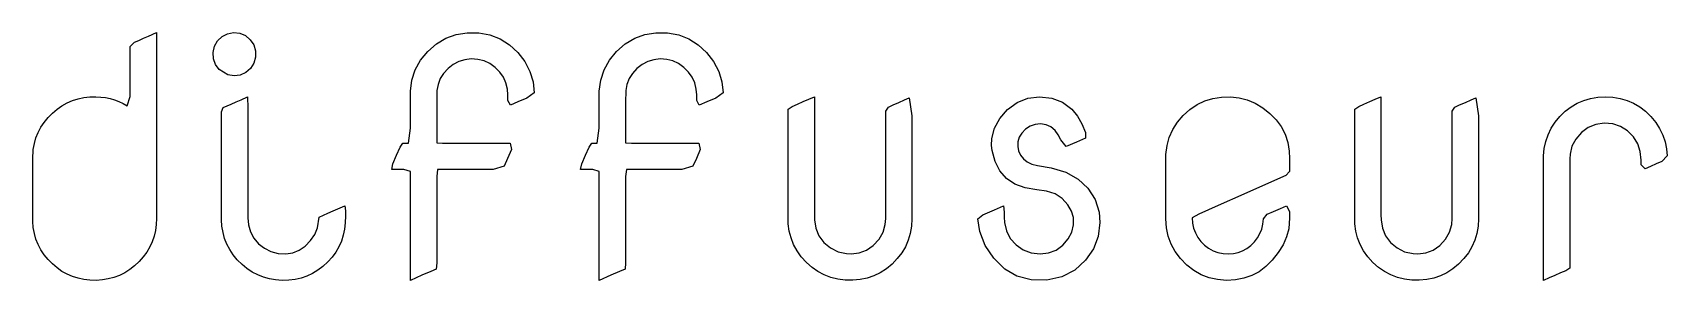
# Model space of a CAD drawing. Header units: metres. Extents: x 0 to 178, y 0 to 186.
# Drawn here: x 67.99 to 77.11, y 70.38 to 71.76 of the extents above; entities that cross this region are included whole.
import ezdxf

# ---------------------------------------------------------------- set-up
doc = ezdxf.new("R2010")
doc.units = ezdxf.units.M

msp = doc.modelspace()

# ---------------------------------------------------------------- linework, layer by layer
at = {"layer": 'COMPONENT1'}
for p, q in [((68.5606, 71.7113), (68.5842, 71.7216)), ((68.5842, 71.7216), (68.6109, 71.7333)), ((68.6109, 71.7333), (68.6374, 71.7449)), ((68.6374, 71.7449), (68.6829, 71.7648)), ((68.6829, 71.7648), (68.6829, 71.7211)), ((68.6829, 71.7211), (68.6829, 71.6057)), ((69.0227, 71.7185), (69.0483, 71.7431)), ((69.0483, 71.7431), (69.0783, 71.7587)), ((69.0783, 71.7587), (69.1123, 71.7647)), ((69.1123, 71.7647), (69.1473, 71.7611)), ((69.1473, 71.7611), (69.1783, 71.7479)), ((69.1783, 71.7479), (69.2052, 71.7253)), ((69.2052, 71.7253), (69.2246, 71.6965)), ((70.2432, 71.702), (70.2958, 71.7333)), ((70.2958, 71.7333), (70.3529, 71.7538)), ((70.3529, 71.7538), (70.4144, 71.7638)), ((70.4144, 71.7638), (70.4796, 71.7631)), ((70.4796, 71.7631), (70.5413, 71.7518)), ((70.5413, 71.7518), (70.5981, 71.7298)), ((70.5981, 71.7298), (70.65, 71.6972)), ((71.2961, 71.702), (71.3487, 71.7333)), ((71.3487, 71.7333), (71.4058, 71.7538)), ((71.4058, 71.7538), (71.4673, 71.7638)), ((71.4673, 71.7638), (71.5325, 71.7631)), ((71.5325, 71.7631), (71.5942, 71.7518)), ((71.5942, 71.7518), (71.651, 71.7298)), ((71.651, 71.7298), (71.7028, 71.6972)), ((68.5363, 71.6882), (68.5606, 71.7113)), ((68.5363, 71.6506), (68.5363, 71.6882)), ((68.5363, 71.5958), (68.5363, 71.6506)), ((68.9982, 71.6548), (69.0058, 71.6887)), ((69.0002, 71.6188), (68.9982, 71.6548)), ((69.0058, 71.6887), (69.0227, 71.7185)), ((69.2246, 71.6965), (69.2345, 71.6637)), ((69.2345, 71.6637), (69.2349, 71.6275)), ((70.155, 71.6112), (70.1951, 71.6601)), ((70.1951, 71.6601), (70.2432, 71.702)), ((70.65, 71.6972), (70.697, 71.6537)), ((70.697, 71.6537), (70.736, 71.603)), ((71.2078, 71.6112), (71.2479, 71.6601)), ((71.2479, 71.6601), (71.2961, 71.702)), ((71.7028, 71.6972), (71.7498, 71.6537)), ((71.7498, 71.6537), (71.7888, 71.603)), ((68.5363, 71.5318), (68.5363, 71.5958)), ((68.6829, 71.6057), (68.6829, 71.4422)), ((69.0117, 71.5865), (69.0002, 71.6188)), ((69.0326, 71.5584), (69.0117, 71.5865)), ((69.081, 71.5285), (69.0326, 71.5584)), ((69.1807, 71.5416), (69.1501, 71.5277)), ((69.2072, 71.565), (69.1807, 71.5416)), ((69.2258, 71.5942), (69.2072, 71.565)), ((69.2349, 71.6275), (69.2258, 71.5942)), ((70.1068, 71.5), (70.1256, 71.5578)), ((70.1256, 71.5578), (70.155, 71.6112)), ((70.3084, 71.5645), (70.2836, 71.5373)), ((70.3371, 71.5871), (70.3084, 71.5645)), ((70.3682, 71.6035), (70.3371, 71.5871)), ((70.4017, 71.6137), (70.3682, 71.6035)), ((70.4376, 71.6176), (70.4017, 71.6137)), ((70.4743, 71.6153), (70.4376, 71.6176)), ((70.5086, 71.6068), (70.4743, 71.6153)), ((70.5406, 71.592), (70.5086, 71.6068)), ((70.5702, 71.571), (70.5406, 71.592)), ((70.5964, 71.5449), (70.5702, 71.571)), ((70.6166, 71.5161), (70.5964, 71.5449)), ((70.736, 71.603), (70.7643, 71.5487)), ((70.7643, 71.5487), (70.7819, 71.4907)), ((71.1596, 71.5), (71.1784, 71.5578)), ((71.1784, 71.5578), (71.2078, 71.6112)), ((71.3613, 71.5645), (71.3365, 71.5373)), ((71.39, 71.5871), (71.3613, 71.5645)), ((71.4211, 71.6035), (71.39, 71.5871)), ((71.4546, 71.6137), (71.4211, 71.6035)), ((71.4906, 71.6176), (71.4546, 71.6137)), ((71.5272, 71.6153), (71.4906, 71.6176)), ((71.5615, 71.6068), (71.5272, 71.6153)), ((71.5934, 71.592), (71.5615, 71.6068)), ((71.6231, 71.571), (71.5934, 71.592)), ((71.6492, 71.5449), (71.6231, 71.571)), ((71.6694, 71.5161), (71.6492, 71.5449)), ((71.7888, 71.603), (71.8171, 71.5487)), ((71.8171, 71.5487), (71.8347, 71.4907)), ((68.5363, 71.4666), (68.5363, 71.5318)), ((68.5363, 71.4085), (68.5363, 71.4666)), ((69.1153, 71.5233), (69.081, 71.5285)), ((69.1501, 71.5277), (69.1153, 71.5233)), ((70.0987, 71.4376), (70.1068, 71.5)), ((70.2522, 71.4757), (70.2457, 71.4412)), ((70.2649, 71.5078), (70.2522, 71.4757)), ((70.2836, 71.5373), (70.2649, 71.5078)), ((70.6309, 71.4842), (70.6166, 71.5161)), ((70.6395, 71.4492), (70.6309, 71.4842)), ((70.6421, 71.4176), (70.6395, 71.4492)), ((70.7819, 71.4907), (70.7886, 71.4289)), ((71.1515, 71.4376), (71.1596, 71.5)), ((71.3052, 71.4757), (71.2987, 71.4412)), ((71.3178, 71.5078), (71.3052, 71.4757)), ((71.3365, 71.5373), (71.3178, 71.5078)), ((71.6838, 71.4842), (71.6694, 71.5161)), ((71.6923, 71.4492), (71.6838, 71.4842)), ((71.695, 71.4176), (71.6923, 71.4492)), ((71.8347, 71.4907), (71.8415, 71.4289)), ((68.1284, 71.3373), (68.1557, 71.3565)), ((68.1557, 71.3565), (68.1843, 71.3725)), ((68.1843, 71.3725), (68.2142, 71.3855)), ((68.2142, 71.3855), (68.2453, 71.3954)), ((68.2453, 71.3954), (68.2778, 71.4023)), ((68.2778, 71.4023), (68.3115, 71.406)), ((68.3115, 71.406), (68.3444, 71.4068)), ((68.3444, 71.4068), (68.3717, 71.4053)), ((68.3717, 71.4053), (68.3981, 71.4019)), ((68.3981, 71.4019), (68.4238, 71.3967)), ((68.4238, 71.3967), (68.4486, 71.3895)), ((68.4486, 71.3895), (68.4727, 71.3805)), ((68.4727, 71.3805), (68.496, 71.3696)), ((68.496, 71.3696), (68.5185, 71.3567)), ((68.5185, 71.3567), (68.5363, 71.4085)), ((68.6829, 71.4422), (68.6829, 71.254)), ((69.0544, 71.3466), (69.0992, 71.3662)), ((69.0992, 71.3662), (69.1275, 71.3786)), ((69.1275, 71.3786), (69.1546, 71.3905)), ((69.1546, 71.3905), (69.1899, 71.4059)), ((69.1899, 71.4059), (69.1919, 71.3427)), ((70.0983, 71.3996), (70.0987, 71.4376)), ((70.0983, 71.3243), (70.0983, 71.3996)), ((70.2457, 71.4412), (70.2447, 71.3755)), ((70.2447, 71.3755), (70.2447, 71.2906)), ((70.6421, 71.3855), (70.6421, 71.4176)), ((70.656, 71.3591), (70.6421, 71.3855)), ((70.698, 71.3775), (70.656, 71.3591)), ((70.7474, 71.3991), (70.698, 71.3775)), ((70.7886, 71.4289), (70.7474, 71.3991)), ((71.1512, 71.3996), (71.1515, 71.4376)), ((71.1512, 71.3243), (71.1512, 71.3996)), ((71.2987, 71.4412), (71.2977, 71.3755)), ((71.2977, 71.3755), (71.2977, 71.2906)), ((71.695, 71.3855), (71.695, 71.4176)), ((71.7088, 71.3591), (71.695, 71.3855)), ((71.7508, 71.3775), (71.7088, 71.3591)), ((71.8003, 71.3991), (71.7508, 71.3775)), ((71.8415, 71.4289), (71.8003, 71.3991)), ((72.227, 71.3528), (72.2557, 71.3653)), ((72.2557, 71.3653), (72.2883, 71.3796)), ((72.2883, 71.3796), (72.3189, 71.393)), ((72.3189, 71.393), (72.3506, 71.4068)), ((72.3506, 71.4068), (72.3506, 71.3656)), ((72.3506, 71.3656), (72.3506, 71.2603)), ((72.7632, 71.3494), (72.7892, 71.3608)), ((72.7892, 71.3608), (72.8212, 71.3748)), ((72.8212, 71.3748), (72.8531, 71.3888)), ((72.8531, 71.3888), (72.8791, 71.4002)), ((72.8791, 71.4002), (72.8944, 71.3004)), ((73.4275, 71.335), (73.4803, 71.3747)), ((73.4803, 71.3747), (73.5396, 71.3986)), ((73.5396, 71.3986), (73.6053, 71.4068)), ((73.6053, 71.4068), (73.6742, 71.3996)), ((73.6742, 71.3996), (73.7343, 71.3767)), ((73.7343, 71.3767), (73.7854, 71.3381)), ((74.4439, 71.3359), (74.4839, 71.3631)), ((74.4839, 71.3631), (74.5267, 71.3837)), ((74.5267, 71.3837), (74.5722, 71.3978)), ((74.5722, 71.3978), (74.6204, 71.4054)), ((74.6204, 71.4054), (74.6705, 71.4065)), ((74.6705, 71.4065), (74.7183, 71.4011)), ((74.7183, 71.4011), (74.7641, 71.3891)), ((74.7641, 71.3891), (74.808, 71.3707)), ((74.808, 71.3707), (74.8499, 71.3457)), ((75.3857, 71.3528), (75.4143, 71.3653)), ((75.4143, 71.3653), (75.4469, 71.3796)), ((75.4469, 71.3796), (75.4776, 71.393)), ((75.4776, 71.393), (75.5092, 71.4068)), ((75.5092, 71.4068), (75.5092, 71.3656)), ((75.5092, 71.3656), (75.5092, 71.2603)), ((75.9218, 71.3494), (75.9478, 71.3608)), ((75.9478, 71.3608), (75.9798, 71.3748)), ((75.9798, 71.3748), (76.0118, 71.3888)), ((76.0118, 71.3888), (76.0378, 71.4002)), ((76.0378, 71.4002), (76.053, 71.3004)), ((76.5692, 71.3503), (76.6036, 71.3707)), ((76.6036, 71.3707), (76.6398, 71.3865)), ((76.6398, 71.3865), (76.6779, 71.3978)), ((76.6779, 71.3978), (76.7179, 71.4046)), ((76.7179, 71.4046), (76.7598, 71.4068)), ((76.7598, 71.4068), (76.8024, 71.4046)), ((76.8024, 71.4046), (76.843, 71.3978)), ((76.843, 71.3978), (76.8814, 71.3865)), ((76.8814, 71.3865), (76.9177, 71.3707)), ((76.9177, 71.3707), (76.9519, 71.3503)), ((68.0566, 71.2637), (68.0781, 71.2901)), ((68.0781, 71.2901), (68.1024, 71.3151)), ((68.1024, 71.3151), (68.1284, 71.3373)), ((69.0455, 71.322), (69.0544, 71.3466)), ((69.0455, 71.2532), (69.0455, 71.322)), ((69.1919, 71.3427), (69.1919, 71.2429)), ((70.0983, 71.2317), (70.0983, 71.3243)), ((70.2447, 71.2906), (70.2447, 71.2022)), ((71.1512, 71.2317), (71.1512, 71.3243)), ((71.2977, 71.2906), (71.2977, 71.2022)), ((72.2041, 71.3383), (72.227, 71.3528)), ((72.2041, 71.2786), (72.2041, 71.3383)), ((72.2041, 71.1689), (72.2041, 71.2786)), ((72.748, 71.3256), (72.7632, 71.3494)), ((72.748, 71.2468), (72.748, 71.3256)), ((72.8944, 71.3004), (72.8944, 71.1671)), ((73.3553, 71.2313), (73.3845, 71.2852)), ((73.3845, 71.2852), (73.4275, 71.335)), ((73.7854, 71.3381), (73.8179, 71.2984)), ((73.8179, 71.2984), (73.8424, 71.2558)), ((74.3485, 71.2235), (74.3743, 71.2642)), ((74.3743, 71.2642), (74.4066, 71.3022)), ((74.4066, 71.3022), (74.4439, 71.3359)), ((74.8499, 71.3457), (74.8899, 71.3141)), ((74.8899, 71.3141), (74.925, 71.2786)), ((74.925, 71.2786), (74.9532, 71.2399)), ((75.3628, 71.3383), (75.3857, 71.3528)), ((75.3628, 71.2786), (75.3628, 71.3383)), ((75.3628, 71.1689), (75.3628, 71.2786)), ((75.9066, 71.3256), (75.9218, 71.3494)), ((75.9066, 71.2468), (75.9066, 71.3256)), ((76.053, 71.3004), (76.053, 71.1671)), ((76.4581, 71.2305), (76.48, 71.2642)), ((76.48, 71.2642), (76.5064, 71.2961)), ((76.5064, 71.2961), (76.5368, 71.3254)), ((76.5368, 71.3254), (76.5692, 71.3503)), ((76.9519, 71.3503), (76.984, 71.3254)), ((76.984, 71.3254), (77.0141, 71.2957)), ((77.0141, 71.2957), (77.0408, 71.2631)), ((68.0018, 71.1454), (68.0109, 71.1769)), ((68.0109, 71.1769), (68.0231, 71.2071)), ((68.0231, 71.2071), (68.0383, 71.2361)), ((68.0383, 71.2361), (68.0566, 71.2637)), ((68.6829, 71.254), (68.6829, 71.0648)), ((69.0455, 71.1518), (69.0455, 71.2532)), ((69.1919, 71.2429), (69.1919, 71.1184)), ((70.0868, 71.1471), (70.0983, 71.2317)), ((70.2447, 71.2022), (70.2447, 71.1499)), ((71.1397, 71.1471), (71.1512, 71.2317)), ((71.2977, 71.2022), (71.2977, 71.1499)), ((72.3506, 71.2603), (72.3506, 71.1184)), ((72.748, 71.1265), (72.748, 71.2468)), ((73.3381, 71.1345), (73.3399, 71.1733)), ((73.3399, 71.1733), (73.3553, 71.2313)), ((73.4927, 71.1804), (73.4853, 71.1552)), ((73.5068, 71.2039), (73.4927, 71.1804)), ((73.528, 71.2259), (73.5068, 71.2039)), ((73.5534, 71.2427), (73.528, 71.2259)), ((73.5813, 71.2524), (73.5534, 71.2427)), ((73.6119, 71.2548), (73.5813, 71.2524)), ((73.6424, 71.2501), (73.6119, 71.2548)), ((73.6692, 71.2381), (73.6424, 71.2501)), ((73.6923, 71.2188), (73.6692, 71.2381)), ((73.7099, 71.1946), (73.6923, 71.2188)), ((73.7243, 71.1656), (73.7099, 71.1946)), ((73.8621, 71.1758), (73.8109, 71.1531)), ((73.8424, 71.2558), (73.8628, 71.2063)), ((73.8628, 71.2063), (73.8621, 71.1758)), ((74.3166, 71.134), (74.3293, 71.1801)), ((74.3293, 71.1801), (74.3485, 71.2235)), ((74.9532, 71.2399), (74.9748, 71.1978)), ((74.9748, 71.1978), (74.9898, 71.1522)), ((75.5092, 71.2603), (75.5092, 71.1184)), ((75.9066, 71.1265), (75.9066, 71.2468)), ((76.4279, 71.1574), (76.4408, 71.1949)), ((76.4408, 71.1949), (76.4581, 71.2305)), ((76.6265, 71.2065), (76.595, 71.1707)), ((76.6647, 71.2342), (76.6265, 71.2065)), ((76.7073, 71.2516), (76.6647, 71.2342)), ((76.7543, 71.2585), (76.7073, 71.2516)), ((76.801, 71.2551), (76.7543, 71.2585)), ((76.8438, 71.2412), (76.801, 71.2551)), ((76.8828, 71.2169), (76.8438, 71.2412)), ((76.9166, 71.1834), (76.8828, 71.2169)), ((76.9408, 71.1447), (76.9166, 71.1834)), ((77.0408, 71.2631), (77.0629, 71.2289)), ((77.0629, 71.2289), (77.0805, 71.1931)), ((77.0805, 71.1931), (77.0934, 71.1558)), ((67.9925, 71.0583), (67.9958, 71.1126)), ((67.9958, 71.1126), (68.0018, 71.1454)), ((69.0455, 71.0342), (69.0455, 71.1518)), ((69.1919, 71.1184), (69.1919, 70.987)), ((70.0216, 71.0803), (70.0415, 71.1258)), ((70.0415, 71.1258), (70.0567, 71.1471)), ((70.0567, 71.1471), (70.0868, 71.1471)), ((70.2447, 71.1499), (70.278, 71.1471)), ((70.278, 71.1471), (70.3969, 71.1471)), ((70.3969, 71.1471), (70.5432, 71.1471)), ((70.5432, 71.1471), (70.6539, 71.1471)), ((70.6615, 71.1116), (70.6401, 71.0627)), ((70.6539, 71.1471), (70.6615, 71.1116)), ((71.0745, 71.0803), (71.0943, 71.1258)), ((71.0943, 71.1258), (71.1095, 71.1471)), ((71.1095, 71.1471), (71.1397, 71.1471)), ((71.2977, 71.1499), (71.331, 71.1471)), ((71.331, 71.1471), (71.4498, 71.1471)), ((71.4498, 71.1471), (71.5961, 71.1471)), ((71.5961, 71.1471), (71.7067, 71.1471)), ((71.7143, 71.1116), (71.6929, 71.0627)), ((71.7067, 71.1471), (71.7143, 71.1116)), ((72.2041, 71.0342), (72.2041, 71.1689)), ((72.3506, 71.1184), (72.3506, 70.9673)), ((72.748, 70.9897), (72.748, 71.1265)), ((72.8944, 71.1671), (72.8944, 71.0154)), ((73.3419, 71.1067), (73.3381, 71.1345)), ((73.3584, 71.0446), (73.3419, 71.1067)), ((73.4853, 71.1552), (73.4841, 71.1296)), ((73.4841, 71.1296), (73.4883, 71.1039)), ((73.4883, 71.1039), (73.4988, 71.0806)), ((73.755, 71.1285), (73.7243, 71.1656)), ((73.8109, 71.1531), (73.755, 71.1285)), ((74.3098, 71.0532), (74.3104, 71.0852)), ((74.3104, 71.0852), (74.3166, 71.134)), ((74.9898, 71.1522), (74.9982, 71.1032)), ((74.9982, 71.1032), (75.0002, 71.0623)), ((75.3628, 71.0342), (75.3628, 71.1689)), ((75.5092, 71.1184), (75.5092, 70.9673)), ((75.9066, 70.9897), (75.9066, 71.1265)), ((76.053, 71.1671), (76.053, 71.0154)), ((76.4159, 71.0768), (76.4196, 71.1181)), ((76.4196, 71.1181), (76.4279, 71.1574)), ((76.5634, 71.0863), (76.562, 71.0609)), ((76.5739, 71.1306), (76.5634, 71.0863)), ((76.595, 71.1707), (76.5739, 71.1306)), ((76.9551, 71.1007), (76.9408, 71.1447)), ((76.9594, 71.0531), (76.9551, 71.1007)), ((77.0934, 71.1558), (77.1018, 71.1169)), ((77.1018, 71.1169), (77.1056, 71.0765)), ((67.9925, 71.0305), (67.9925, 71.0583)), ((67.9925, 70.9836), (67.9925, 71.0305)), ((68.6829, 71.0648), (68.6829, 70.898)), ((69.0455, 70.9166), (69.0455, 71.0342)), ((69.9944, 71.0003), (70.0006, 71.032)), ((70.0244, 71.0003), (69.9944, 71.0003)), ((70.0006, 71.032), (70.0216, 71.0803)), ((70.0622, 71.0003), (70.0244, 71.0003)), ((70.0983, 70.9891), (70.0622, 71.0003)), ((70.2499, 71.0003), (70.2447, 70.9623)), ((70.3243, 71.0003), (70.2499, 71.0003)), ((70.4453, 71.0003), (70.3243, 71.0003)), ((70.5594, 71.0003), (70.4453, 71.0003)), ((70.6208, 71.0185), (70.5594, 71.0003)), ((70.6401, 71.0627), (70.6208, 71.0185)), ((71.0472, 71.0003), (71.0534, 71.032)), ((71.0772, 71.0003), (71.0472, 71.0003)), ((71.0534, 71.032), (71.0745, 71.0803)), ((71.1151, 71.0003), (71.0772, 71.0003)), ((71.1512, 70.9891), (71.1151, 71.0003)), ((71.3029, 71.0003), (71.2977, 70.9623)), ((71.3772, 71.0003), (71.3029, 71.0003)), ((71.4982, 71.0003), (71.3772, 71.0003)), ((71.6123, 71.0003), (71.4982, 71.0003)), ((71.6736, 71.0185), (71.6123, 71.0003)), ((71.6929, 71.0627), (71.6736, 71.0185)), ((72.2041, 70.8996), (72.2041, 71.0342)), ((72.8944, 71.0154), (72.8944, 70.8729)), ((73.385, 70.9926), (73.3584, 71.0446)), ((73.4217, 70.9506), (73.385, 70.9926)), ((73.4988, 71.0806), (73.5156, 71.0595)), ((73.5156, 71.0595), (73.5367, 71.0426)), ((73.5367, 71.0426), (73.5631, 71.0305)), ((73.5631, 71.0305), (73.5947, 71.023)), ((73.5947, 71.023), (73.6714, 71.0105)), ((73.6714, 71.0105), (73.7529, 70.9848)), ((74.3098, 70.9982), (74.3098, 71.0532)), ((74.3098, 70.9144), (74.3098, 70.9982)), ((75.0002, 71.0623), (75.0002, 71.0323)), ((75.0002, 71.0323), (75.0002, 70.989)), ((75.3628, 70.8996), (75.3628, 71.0342)), ((76.053, 71.0154), (76.053, 70.8729)), ((76.4156, 71.0436), (76.4159, 71.0768)), ((76.4156, 70.9562), (76.4156, 71.0436)), ((76.562, 71.0609), (76.562, 70.996)), ((76.562, 70.996), (76.562, 70.8868)), ((76.9594, 71.0274), (76.9594, 71.0531)), ((76.9823, 71.0048), (76.9594, 71.0274)), ((77.011, 71.0174), (76.9823, 71.0048)), ((77.0436, 71.0316), (77.011, 71.0174)), ((77.0742, 71.045), (77.0436, 71.0316)), ((77.1056, 71.0765), (77.0742, 71.045)), ((67.9925, 70.9253), (67.9925, 70.9836)), ((67.9925, 70.8631), (67.9925, 70.9253)), ((69.0455, 70.8153), (69.0455, 70.9166)), ((69.1919, 70.987), (69.1919, 70.8665)), ((70.0983, 70.8588), (70.0983, 70.9891)), ((70.2447, 70.9623), (70.2447, 70.813)), ((71.1512, 70.8588), (71.1512, 70.9891)), ((71.2977, 70.9623), (71.2977, 70.813)), ((72.3506, 70.9673), (72.3506, 70.8345)), ((72.748, 70.8612), (72.748, 70.9897)), ((73.4687, 70.9185), (73.4217, 70.9506)), ((73.5248, 70.8974), (73.4687, 70.9185)), ((73.7529, 70.9848), (73.8202, 70.9474)), ((73.8202, 70.9474), (73.8752, 70.8958)), ((74.3098, 70.8253), (74.3098, 70.9144)), ((74.8827, 70.9244), (74.7446, 70.863)), ((74.9786, 70.9669), (74.8827, 70.9244)), ((75.0002, 70.989), (74.9786, 70.9669)), ((75.5092, 70.9673), (75.5092, 70.8345)), ((75.9066, 70.8612), (75.9066, 70.9897)), ((76.4156, 70.8229), (76.4156, 70.9562)), ((67.9925, 70.8048), (67.9925, 70.8631)), ((68.6829, 70.898), (68.6829, 70.7773)), ((69.0455, 70.7465), (69.0455, 70.8153)), ((69.1919, 70.8665), (69.1919, 70.775)), ((70.0983, 70.6539), (70.0983, 70.8588)), ((70.2447, 70.813), (70.2447, 70.6251)), ((71.1512, 70.6539), (71.1512, 70.8588)), ((71.2977, 70.813), (71.2977, 70.6251)), ((72.2041, 70.7899), (72.2041, 70.8996)), ((72.3506, 70.8345), (72.3506, 70.7475)), ((72.748, 70.7658), (72.748, 70.8612)), ((72.8944, 70.8729), (72.8944, 70.7671)), ((73.5899, 70.8874), (73.5248, 70.8974)), ((73.6454, 70.8804), (73.5899, 70.8874)), ((73.6924, 70.8639), (73.6454, 70.8804)), ((73.7319, 70.8378), (73.6924, 70.8639)), ((73.7631, 70.804), (73.7319, 70.8378)), ((73.8752, 70.8958), (73.9155, 70.8327)), ((73.9155, 70.8327), (73.9378, 70.7621)), ((74.3098, 70.7546), (74.3098, 70.8253)), ((74.7446, 70.863), (74.6022, 70.7998)), ((75.3628, 70.7899), (75.3628, 70.8996)), ((75.5092, 70.8345), (75.5092, 70.7475)), ((75.9066, 70.7658), (75.9066, 70.8612)), ((76.053, 70.8729), (76.053, 70.7671)), ((76.4156, 70.6712), (76.4156, 70.8229)), ((76.562, 70.8868), (76.562, 70.7528)), ((67.9925, 70.7579), (67.9925, 70.8048)), ((67.9928, 70.7098), (67.9925, 70.7579)), ((68.6829, 70.7261), (68.6816, 70.6942)), ((68.6829, 70.7773), (68.6829, 70.7261)), ((69.0456, 70.72), (69.0455, 70.7465)), ((69.0478, 70.6839), (69.0456, 70.72)), ((69.1919, 70.775), (69.1919, 70.7303)), ((69.1919, 70.7303), (69.1957, 70.6908)), ((69.5805, 70.675), (69.5893, 70.735)), ((69.5893, 70.735), (69.6139, 70.7458)), ((69.6139, 70.7458), (69.6388, 70.7567)), ((69.6388, 70.7567), (69.6669, 70.769)), ((69.6669, 70.769), (69.6945, 70.7811)), ((69.6945, 70.7811), (69.7324, 70.7977)), ((69.7324, 70.7977), (69.7357, 70.7701)), ((69.7357, 70.7425), (69.7351, 70.7032)), ((69.7357, 70.7701), (69.7357, 70.7425)), ((72.2041, 70.7302), (72.2041, 70.7899)), ((72.2052, 70.6976), (72.2041, 70.7302)), ((72.3506, 70.7475), (72.3509, 70.72)), ((72.3509, 70.72), (72.3586, 70.6725)), ((72.7456, 70.6944), (72.748, 70.7261)), ((72.748, 70.7261), (72.748, 70.7658)), ((72.8944, 70.7257), (72.8921, 70.6839)), ((72.8944, 70.7671), (72.8944, 70.7257)), ((73.2625, 70.7258), (73.2896, 70.7473)), ((73.273, 70.6541), (73.2625, 70.7258)), ((73.2896, 70.7473), (73.3544, 70.7756)), ((73.3544, 70.7756), (73.4039, 70.7973)), ((73.4039, 70.7973), (73.4085, 70.7617)), ((73.4085, 70.7617), (73.4088, 70.7339)), ((73.4088, 70.7339), (73.4103, 70.7052)), ((73.784, 70.7685), (73.7631, 70.804)), ((73.7948, 70.7318), (73.784, 70.7685)), ((73.7953, 70.692), (73.7948, 70.7318)), ((73.9378, 70.7621), (73.9427, 70.7047)), ((74.3098, 70.7257), (74.3098, 70.7546)), ((74.3131, 70.6757), (74.3098, 70.7257)), ((74.4937, 70.7516), (74.4564, 70.7316)), ((74.4564, 70.7316), (74.4587, 70.7013)), ((74.6022, 70.7998), (74.4937, 70.7516)), ((74.8507, 70.6956), (74.8535, 70.7251)), ((74.8535, 70.7251), (74.8749, 70.7507)), ((74.8749, 70.7507), (74.9095, 70.766)), ((74.9095, 70.766), (74.9486, 70.7834)), ((74.9486, 70.7834), (74.982, 70.7983)), ((74.982, 70.7983), (75.0002, 70.766)), ((75.0002, 70.73), (74.9949, 70.6699)), ((75.0002, 70.766), (75.0002, 70.73)), ((75.3628, 70.7302), (75.3628, 70.7899)), ((75.3638, 70.6976), (75.3628, 70.7302)), ((75.5092, 70.7475), (75.5095, 70.72)), ((75.5095, 70.72), (75.5172, 70.6725)), ((75.9043, 70.6944), (75.9066, 70.7261)), ((75.9066, 70.7261), (75.9066, 70.7658)), ((76.053, 70.7257), (76.0507, 70.6839)), ((76.053, 70.7671), (76.053, 70.7257)), ((76.562, 70.7528), (76.562, 70.6187)), ((67.9958, 70.6758), (67.9928, 70.7098)), ((68.0018, 70.643), (67.9958, 70.6758)), ((68.0109, 70.6115), (68.0018, 70.643)), ((68.6698, 70.6285), (68.6592, 70.5976)), ((68.6772, 70.6607), (68.6698, 70.6285)), ((68.6816, 70.6942), (68.6772, 70.6607)), ((69.0535, 70.6491), (69.0478, 70.6839)), ((69.0626, 70.6158), (69.0535, 70.6491)), ((69.1957, 70.6908), (69.2069, 70.6521)), ((69.2069, 70.6521), (69.2256, 70.6173)), ((69.5415, 70.6035), (69.5649, 70.638)), ((69.5649, 70.638), (69.5805, 70.675)), ((69.7241, 70.6335), (69.7135, 70.6008)), ((69.7313, 70.6677), (69.7241, 70.6335)), ((69.7351, 70.7032), (69.7313, 70.6677)), ((70.0983, 70.4647), (70.0983, 70.6539)), ((71.1512, 70.4647), (71.1512, 70.6539)), ((72.2105, 70.657), (72.2052, 70.6976)), ((72.2204, 70.6183), (72.2105, 70.657)), ((72.3586, 70.6725), (72.3762, 70.6302)), ((72.3762, 70.6302), (72.4036, 70.5932)), ((72.711, 70.6115), (72.7335, 70.6508)), ((72.7335, 70.6508), (72.7456, 70.6944)), ((72.8853, 70.6439), (72.874, 70.6058)), ((72.8921, 70.6839), (72.8853, 70.6439)), ((73.3026, 70.5768), (73.273, 70.6541)), ((73.4103, 70.7052), (73.4211, 70.6578)), ((73.4211, 70.6578), (73.4426, 70.616)), ((73.7656, 70.6128), (73.7855, 70.6512)), ((73.7855, 70.6512), (73.7953, 70.692)), ((73.9427, 70.7047), (73.9326, 70.6261)), ((74.3229, 70.6284), (74.3131, 70.6757)), ((74.3392, 70.5838), (74.3229, 70.6284)), ((74.4587, 70.7013), (74.4647, 70.6728)), ((74.4647, 70.6728), (74.4744, 70.6462)), ((74.4744, 70.6462), (74.4879, 70.6215)), ((74.8209, 70.6186), (74.8344, 70.6423)), ((74.8344, 70.6423), (74.8443, 70.668)), ((74.8443, 70.668), (74.8507, 70.6956)), ((74.9949, 70.6699), (74.9826, 70.625)), ((75.3691, 70.657), (75.3638, 70.6976)), ((75.379, 70.6183), (75.3691, 70.657)), ((75.5172, 70.6725), (75.5347, 70.6302)), ((75.5347, 70.6302), (75.5622, 70.5932)), ((75.8696, 70.6115), (75.8921, 70.6508)), ((75.8921, 70.6508), (75.9043, 70.6944)), ((76.0439, 70.6439), (76.0326, 70.6058)), ((76.0507, 70.6839), (76.0439, 70.6439)), ((76.4156, 70.5287), (76.4156, 70.6712)), ((68.0231, 70.5813), (68.0109, 70.6115)), ((68.0383, 70.5523), (68.0231, 70.5813)), ((68.0566, 70.5247), (68.0383, 70.5523)), ((68.6287, 70.5396), (68.6088, 70.5125)), ((68.6455, 70.568), (68.6287, 70.5396)), ((68.6592, 70.5976), (68.6455, 70.568)), ((69.0751, 70.5838), (69.0626, 70.6158)), ((69.0911, 70.5533), (69.0751, 70.5838)), ((69.1105, 70.5242), (69.0911, 70.5533)), ((69.2256, 70.6173), (69.2517, 70.5864)), ((69.2517, 70.5864), (69.2843, 70.5606)), ((69.2843, 70.5606), (69.3208, 70.5425)), ((69.3208, 70.5425), (69.3614, 70.5323)), ((69.4047, 70.5299), (69.4429, 70.5357)), ((69.4429, 70.5357), (69.4785, 70.5501)), ((69.4785, 70.5501), (69.5115, 70.5727)), ((69.5115, 70.5727), (69.5415, 70.6035)), ((69.6821, 70.5397), (69.6613, 70.5112)), ((69.6995, 70.5695), (69.6821, 70.5397)), ((69.7135, 70.6008), (69.6995, 70.5695)), ((70.2447, 70.6251), (70.2447, 70.4793)), ((71.2977, 70.6251), (71.2977, 70.4793)), ((72.2348, 70.5814), (72.2204, 70.6183)), ((72.2539, 70.5464), (72.2348, 70.5814)), ((72.2775, 70.5133), (72.2539, 70.5464)), ((72.4036, 70.5932), (72.4403, 70.5623)), ((72.4403, 70.5623), (72.4825, 70.5414)), ((72.4825, 70.5414), (72.53, 70.531)), ((72.6001, 70.5349), (72.641, 70.5505)), ((72.641, 70.5505), (72.6785, 70.5766)), ((72.6785, 70.5766), (72.711, 70.6115)), ((72.8378, 70.5352), (72.8129, 70.5027)), ((72.8581, 70.5695), (72.8378, 70.5352)), ((72.874, 70.6058), (72.8581, 70.5695)), ((73.3508, 70.5048), (73.3026, 70.5768)), ((73.4426, 70.616), (73.4749, 70.5798)), ((73.4749, 70.5798), (73.5147, 70.552)), ((73.5147, 70.552), (73.5592, 70.5353)), ((73.5592, 70.5353), (73.6085, 70.5297)), ((73.6563, 70.5351), (73.6987, 70.551)), ((73.6987, 70.551), (73.7355, 70.5774)), ((73.7355, 70.5774), (73.7656, 70.6128)), ((73.9059, 70.5576), (73.8624, 70.4939)), ((73.9326, 70.6261), (73.9059, 70.5576)), ((74.362, 70.5419), (74.3392, 70.5838)), ((74.3914, 70.5027), (74.362, 70.5419)), ((74.4879, 70.6215), (74.5051, 70.5986)), ((74.5051, 70.5986), (74.5258, 70.5778)), ((74.5258, 70.5778), (74.5486, 70.5605)), ((74.5486, 70.5605), (74.5734, 70.5471)), ((74.5734, 70.5471), (74.6002, 70.5374)), ((74.6002, 70.5374), (74.6289, 70.5316)), ((74.6867, 70.5316), (74.7126, 70.5372)), ((74.7126, 70.5372), (74.7372, 70.5466)), ((74.7372, 70.5466), (74.7608, 70.5597)), ((74.7608, 70.5597), (74.7831, 70.5766)), ((74.7831, 70.5766), (74.8038, 70.5967)), ((74.8038, 70.5967), (74.8209, 70.6186)), ((74.9367, 70.5373), (74.9031, 70.4946)), ((74.9632, 70.5808), (74.9367, 70.5373)), ((74.9826, 70.625), (74.9632, 70.5808)), ((75.3935, 70.5814), (75.379, 70.6183)), ((75.4125, 70.5464), (75.3935, 70.5814)), ((75.4362, 70.5133), (75.4125, 70.5464)), ((75.5622, 70.5932), (75.5989, 70.5623)), ((75.5989, 70.5623), (75.6411, 70.5414)), ((75.6411, 70.5414), (75.6885, 70.531)), ((75.7586, 70.5349), (75.7996, 70.5505)), ((75.7996, 70.5505), (75.8371, 70.5766)), ((75.8371, 70.5766), (75.8696, 70.6115)), ((75.9963, 70.5352), (75.9714, 70.5027)), ((76.0167, 70.5695), (75.9963, 70.5352)), ((76.0326, 70.6058), (76.0167, 70.5695)), ((76.562, 70.6187), (76.562, 70.5095)), ((68.0781, 70.4983), (68.0566, 70.5247)), ((68.1024, 70.4733), (68.0781, 70.4983)), ((68.1284, 70.4511), (68.1024, 70.4733)), ((68.1557, 70.4319), (68.1284, 70.4511)), ((68.5603, 70.4628), (68.5336, 70.442)), ((68.5858, 70.4867), (68.5603, 70.4628)), ((68.6088, 70.5125), (68.5858, 70.4867)), ((69.1334, 70.4965), (69.1105, 70.5242)), ((69.1595, 70.4704), (69.1334, 70.4965)), ((69.1872, 70.4475), (69.1595, 70.4704)), ((69.2164, 70.428), (69.1872, 70.4475)), ((69.3614, 70.5323), (69.4047, 70.5299)), ((69.6104, 70.4594), (69.5821, 70.4381)), ((69.6371, 70.4842), (69.6104, 70.4594)), ((69.6613, 70.5112), (69.6371, 70.4842)), ((70.0983, 70.3816), (70.0983, 70.4647)), ((70.2421, 70.4445), (70.2113, 70.431)), ((70.2447, 70.4793), (70.2421, 70.4445)), ((71.1512, 70.3816), (71.1512, 70.4647)), ((71.2951, 70.4445), (71.2642, 70.431)), ((71.2977, 70.4793), (71.2951, 70.4445)), ((72.3058, 70.4822), (72.2775, 70.5133)), ((72.3372, 70.4542), (72.3058, 70.4822)), ((72.3704, 70.4308), (72.3372, 70.4542)), ((72.53, 70.531), (72.5557, 70.5297)), ((72.5557, 70.5297), (72.6001, 70.5349)), ((72.7518, 70.4459), (72.7181, 70.424)), ((72.7836, 70.4723), (72.7518, 70.4459)), ((72.8129, 70.5027), (72.7836, 70.4723)), ((73.4114, 70.4449), (73.3508, 70.5048)), ((73.48, 70.4054), (73.4114, 70.4449)), ((73.6085, 70.5297), (73.6563, 70.5351)), ((73.8624, 70.4939), (73.8018, 70.4381)), ((74.427, 70.4667), (74.3914, 70.5027)), ((74.4658, 70.4366), (74.427, 70.4667)), ((74.6289, 70.5316), (74.6596, 70.5297)), ((74.6596, 70.5297), (74.6867, 70.5316)), ((74.8672, 70.4582), (74.8298, 70.4301)), ((74.9031, 70.4946), (74.8672, 70.4582)), ((75.4644, 70.4822), (75.4362, 70.5133)), ((75.4958, 70.4542), (75.4644, 70.4822)), ((75.5291, 70.4308), (75.4958, 70.4542)), ((75.6885, 70.531), (75.7142, 70.5297)), ((75.7142, 70.5297), (75.7586, 70.5349)), ((75.9103, 70.4459), (75.8766, 70.424)), ((75.9421, 70.4723), (75.9103, 70.4459)), ((75.9714, 70.5027), (75.9421, 70.4723)), ((76.4156, 70.4229), (76.4156, 70.5287)), ((76.562, 70.4501), (76.5391, 70.4356)), ((76.562, 70.5095), (76.562, 70.4501)), ((68.1843, 70.4159), (68.1557, 70.4319)), ((68.2142, 70.4029), (68.1843, 70.4159)), ((68.2453, 70.393), (68.2142, 70.4029)), ((68.2778, 70.3861), (68.2453, 70.393)), ((68.3115, 70.3824), (68.2778, 70.3861)), ((68.3464, 70.3817), (68.3115, 70.3824)), ((68.3808, 70.3841), (68.3464, 70.3817)), ((68.4139, 70.3895), (68.3808, 70.3841)), ((68.4457, 70.398), (68.4139, 70.3895)), ((68.4762, 70.4096), (68.4457, 70.398)), ((68.5055, 70.4242), (68.4762, 70.4096)), ((68.5336, 70.442), (68.5055, 70.4242)), ((69.2469, 70.412), (69.2164, 70.428)), ((69.2788, 70.3993), (69.2469, 70.412)), ((69.3122, 70.39), (69.2788, 70.3993)), ((69.3469, 70.3841), (69.3122, 70.39)), ((69.383, 70.3817), (69.3469, 70.3841)), ((69.4197, 70.3826), (69.383, 70.3817)), ((69.4551, 70.3869), (69.4197, 70.3826)), ((69.489, 70.3946), (69.4551, 70.3869)), ((69.5214, 70.4057), (69.489, 70.3946)), ((69.5525, 70.4202), (69.5214, 70.4057)), ((69.5821, 70.4381), (69.5525, 70.4202)), ((70.1628, 70.4098), (70.0983, 70.3816)), ((70.2113, 70.431), (70.1628, 70.4098)), ((71.2157, 70.4098), (71.1512, 70.3816)), ((71.2642, 70.431), (71.2157, 70.4098)), ((72.4055, 70.412), (72.3704, 70.4308)), ((72.4425, 70.3976), (72.4055, 70.412)), ((72.4814, 70.3878), (72.4425, 70.3976)), ((72.522, 70.3826), (72.4814, 70.3878)), ((72.5644, 70.3818), (72.522, 70.3826)), ((72.6056, 70.3856), (72.5644, 70.3818)), ((72.645, 70.3939), (72.6056, 70.3856)), ((72.6825, 70.4067), (72.645, 70.3939)), ((72.7181, 70.424), (72.6825, 70.4067)), ((73.5585, 70.3848), (73.48, 70.4054)), ((73.6466, 70.3833), (73.5585, 70.3848)), ((73.7297, 70.401), (73.6466, 70.3833)), ((73.8018, 70.4381), (73.7297, 70.401)), ((74.5074, 70.4131), (74.4658, 70.4366)), ((74.5516, 70.3961), (74.5074, 70.4131)), ((74.5987, 70.3856), (74.5516, 70.3961)), ((74.6484, 70.3816), (74.5987, 70.3856)), ((74.6985, 70.3841), (74.6484, 70.3816)), ((74.7455, 70.393), (74.6985, 70.3841)), ((74.7893, 70.4083), (74.7455, 70.393)), ((74.8298, 70.4301), (74.7893, 70.4083)), ((75.5642, 70.412), (75.5291, 70.4308)), ((75.6011, 70.3976), (75.5642, 70.412)), ((75.6399, 70.3878), (75.6011, 70.3976)), ((75.6806, 70.3826), (75.6399, 70.3878)), ((75.7229, 70.3818), (75.6806, 70.3826)), ((75.7642, 70.3856), (75.7229, 70.3818)), ((75.8036, 70.3939), (75.7642, 70.3856)), ((75.8411, 70.4067), (75.8036, 70.3939)), ((75.8766, 70.424), (75.8411, 70.4067)), ((76.4156, 70.3816), (76.4156, 70.4229)), ((76.4472, 70.3954), (76.4156, 70.3816)), ((76.4779, 70.4088), (76.4472, 70.3954)), ((76.5105, 70.4231), (76.4779, 70.4088)), ((76.5391, 70.4356), (76.5105, 70.4231))]:
    msp.add_line(p, q, dxfattribs=at)

doc.saveas('drawing.dxf')
